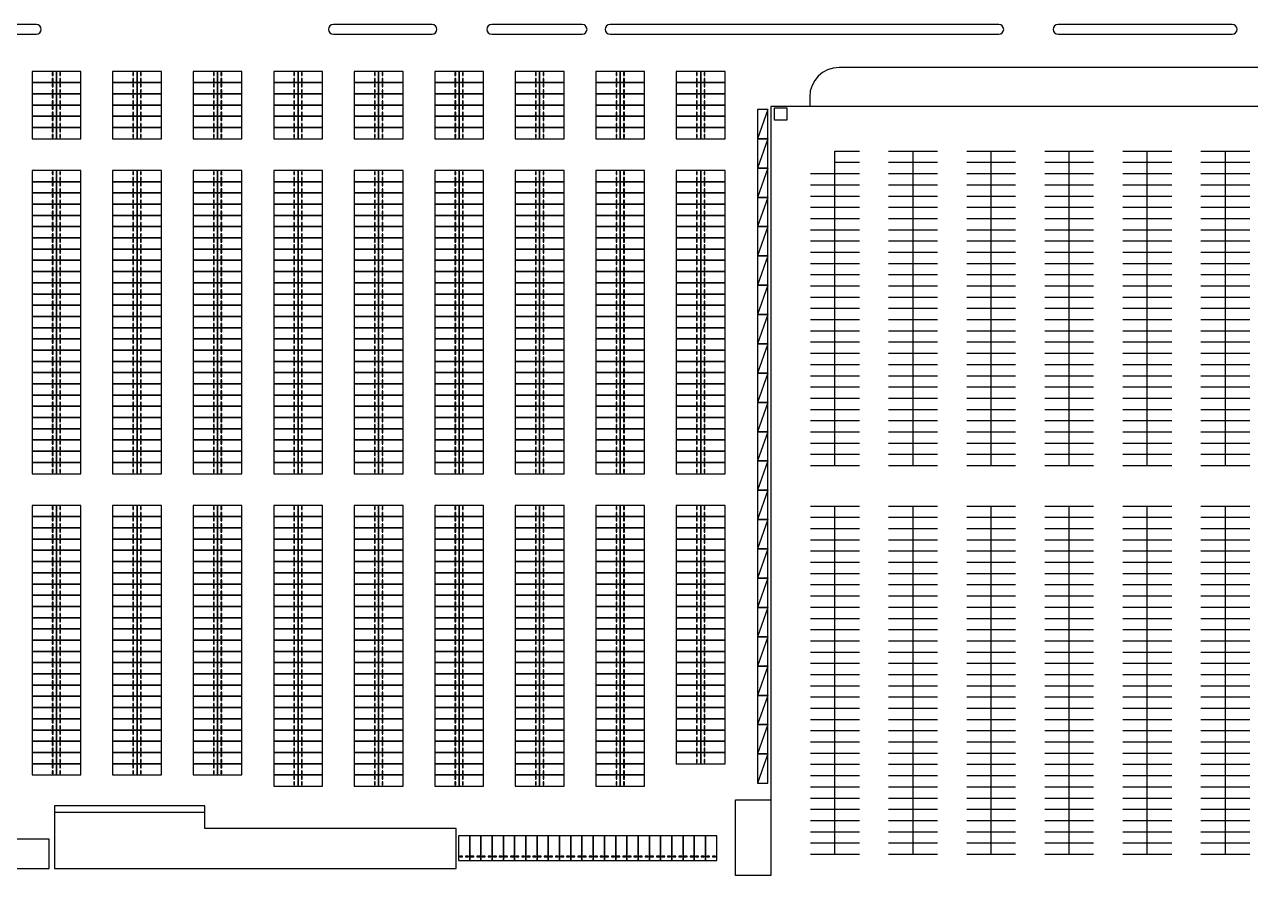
# Model space of a CAD drawing. Header units: millimetres. Extents: x -17369 to 294000, y -718917 to 220315.
# Drawn here: x 275716 to 279222, y 186395 to 188828 of the extents above; entities that cross this region are included whole.
import ezdxf
from ezdxf.xclip import XClip

# ---------------------------------------------------------------- set-up
doc = ezdxf.new("R2010")
doc.units = ezdxf.units.MM
doc.header["$LTSCALE"] = 350
doc.header["$XCLIPFRAME"] = 2
for name, color, linetype in [('xref key map$0$CTR', 8, 'Continuous'), ('xref key map$0$L-BLDG', 9, 'Continuous'), ('xref key map$0$L-건물', 8, 'Continuous'), ('xref key map$0$PARK', 8, 'Continuous')]:
    doc.layers.add(name, color=color, linetype=linetype)

# ---------------------------------------------------------------- blocks, each defined once
blk = doc.blocks.new('xref key map$0$주차구획2300x5000')
at = {"layer": 'xref key map$0$PARK'}
blk.add_lwpolyline([(0, 0), (2300, 0), (2300, 5000), (0, 5000)], close=True, dxfattribs=at)
at = {"layer": 'xref key map$0$PARK', "color": 8}
for points in [[(250, 700), (850, 700), (850, 850), (250, 850)], [(1450, 700), (2050, 700), (2050, 850), (1450, 850)]]:
    blk.add_lwpolyline(points, close=True, dxfattribs=at)
blk = doc.blocks.new('xref key map$0$주차구획2100x6000')
at = {"layer": 'xref key map$0$PARK', "color": 8}
blk.add_line((2100, 6000), (0, 0), dxfattribs=at)
at = {"layer": 'xref key map$0$PARK'}
blk.add_lwpolyline([(0, 0), (2100, 0), (2100, 6000), (0, 6000)], close=True, dxfattribs=at)
blk = doc.blocks.new('xref key map')
at = {"layer": 'xref key map$0$CTR'}
for p, q in [((1912541, 856086), (1737200, 856086)), ((1731200, 850086), (1731200, 848086)), ((1912541, 848086), (1723209, 848086)), ((1723209, 848086), (1723209, 706077))]:
    blk.add_line(p, q, dxfattribs=at)
for points in [[(1572752, 862886, 1), (1572752, 864886), (1513532, 864886, 1), (1513532, 862886)], [(1653820, 862886, 1), (1653820, 864886), (1633612, 864886, 1), (1633612, 862886)], [(1684573, 862886, 1), (1684573, 864886), (1666036, 864886, 1), (1666036, 862886)], [(1769944, 862886, 1), (1769944, 864886), (1690293, 864886, 1), (1690293, 862886)], [(1817759, 862886, 1), (1817759, 864886), (1782072, 864886, 1), (1782072, 862886)]]:
    blk.add_lwpolyline(points, format="xyb", close=True, dxfattribs=at)
blk.add_arc((1737200, 850086), 6000, 90, 180, dxfattribs=at)
at = {"layer": 'xref key map$0$L-BLDG'}
for p, q in [((1576493, 704824), (1576493, 692020)), ((1607253, 703505), (1576493, 703505)), ((1607253, 700230), (1607253, 704824)), ((1658738, 700185), (1607253, 700230)), ((1658738, 692020), (1658738, 700185)), ((1576493, 692020), (1658738, 692020))]:
    blk.add_line(p, q, dxfattribs=at)
for points in [[(1576493, 704824), (1576493, 692020), (1658738, 692020), (1658738, 700185), (1607253, 700230), (1607253, 704824)], [(1558958, 692020), (1575358, 692020), (1575358, 698020), (1558958, 698020)]]:
    blk.add_lwpolyline(points, close=True, dxfattribs=at)
at = {"layer": 'xref key map$0$L-건물'}
for points in [[(1726513, 845307), (1724013, 845307), (1724013, 847808), (1726513, 847808)], [(1723209, 690595), (1715969, 690595), (1715969, 706077), (1723209, 706077)]]:
    blk.add_lwpolyline(points, close=True, dxfattribs=at)
at = {"layer": 'xref key map$0$PARK'}
for p, q in [((1736366, 774560), (1736366, 838960)), ((1736366, 838960), (1741366, 838960)), ((1736366, 836660), (1741366, 836660)), ((1747366, 838960), (1757366, 838960)), ((1747366, 836660), (1757366, 836660)), ((1752366, 774560), (1752366, 838960)), ((1763366, 838960), (1773366, 838960)), ((1763366, 836660), (1773366, 836660)), ((1768366, 774560), (1768366, 838960)), ((1779366, 838960), (1789366, 838960)), ((1779366, 836660), (1789366, 836660)), ((1784366, 774560), (1784366, 838960)), ((1795366, 838960), (1805366, 838960)), ((1795366, 836660), (1805366, 836660)), ((1800366, 774560), (1800366, 838960)), ((1811366, 838960), (1821366, 838960)), ((1811366, 836660), (1821366, 836660)), ((1816366, 774560), (1816366, 838960)), ((1731366, 834360), (1741366, 834360)), ((1747366, 834360), (1757366, 834360)), ((1763366, 834360), (1773366, 834360)), ((1779366, 834360), (1789366, 834360)), ((1795366, 834360), (1805366, 834360)), ((1811366, 834360), (1821366, 834360)), ((1731366, 832060), (1741366, 832060)), ((1747366, 832060), (1757366, 832060)), ((1763366, 832060), (1773366, 832060)), ((1779366, 832060), (1789366, 832060)), ((1795366, 832060), (1805366, 832060)), ((1811366, 832060), (1821366, 832060)), ((1731366, 829760), (1741366, 829760)), ((1747366, 829760), (1757366, 829760)), ((1763366, 829760), (1773366, 829760)), ((1779366, 829760), (1789366, 829760)), ((1795366, 829760), (1805366, 829760)), ((1811366, 829760), (1821366, 829760)), ((1731366, 827460), (1741366, 827460)), ((1747366, 827460), (1757366, 827460)), ((1763366, 827460), (1773366, 827460)), ((1779366, 827460), (1789366, 827460)), ((1795366, 827460), (1805366, 827460)), ((1811366, 827460), (1821366, 827460)), ((1731366, 825160), (1741366, 825160)), ((1747366, 825160), (1757366, 825160)), ((1763366, 825160), (1773366, 825160)), ((1779366, 825160), (1789366, 825160)), ((1795366, 825160), (1805366, 825160)), ((1811366, 825160), (1821366, 825160)), ((1731366, 822860), (1741366, 822860)), ((1747366, 822860), (1757366, 822860)), ((1763366, 822860), (1773366, 822860)), ((1779366, 822860), (1789366, 822860)), ((1795366, 822860), (1805366, 822860)), ((1811366, 822860), (1821366, 822860)), ((1731366, 820560), (1741366, 820560)), ((1747366, 820560), (1757366, 820560)), ((1763366, 820560), (1773366, 820560)), ((1779366, 820560), (1789366, 820560)), ((1795366, 820560), (1805366, 820560)), ((1811366, 820560), (1821366, 820560)), ((1731366, 818260), (1741366, 818260)), ((1747366, 818260), (1757366, 818260)), ((1763366, 818260), (1773366, 818260)), ((1779366, 818260), (1789366, 818260)), ((1795366, 818260), (1805366, 818260)), ((1811366, 818260), (1821366, 818260)), ((1731366, 815960), (1741366, 815960)), ((1747366, 815960), (1757366, 815960)), ((1763366, 815960), (1773366, 815960)), ((1779366, 815960), (1789366, 815960)), ((1795366, 815960), (1805366, 815960)), ((1811366, 815960), (1821366, 815960)), ((1731366, 813660), (1741366, 813660)), ((1731366, 811360), (1741366, 811360)), ((1747366, 813660), (1757366, 813660)), ((1747366, 811360), (1757366, 811360)), ((1763366, 813660), (1773366, 813660)), ((1763366, 811360), (1773366, 811360)), ((1779366, 813660), (1789366, 813660)), ((1779366, 811360), (1789366, 811360)), ((1795366, 813660), (1805366, 813660)), ((1795366, 811360), (1805366, 811360)), ((1811366, 813660), (1821366, 813660)), ((1811366, 811360), (1821366, 811360)), ((1731366, 809060), (1741366, 809060)), ((1747366, 809060), (1757366, 809060)), ((1763366, 809060), (1773366, 809060)), ((1779366, 809060), (1789366, 809060)), ((1795366, 809060), (1805366, 809060)), ((1811366, 809060), (1821366, 809060)), ((1731366, 806760), (1741366, 806760)), ((1747366, 806760), (1757366, 806760)), ((1763366, 806760), (1773366, 806760)), ((1779366, 806760), (1789366, 806760)), ((1795366, 806760), (1805366, 806760)), ((1811366, 806760), (1821366, 806760)), ((1731366, 804460), (1741366, 804460)), ((1747366, 804460), (1757366, 804460)), ((1763366, 804460), (1773366, 804460)), ((1779366, 804460), (1789366, 804460)), ((1795366, 804460), (1805366, 804460)), ((1811366, 804460), (1821366, 804460)), ((1731366, 802160), (1741366, 802160)), ((1747366, 802160), (1757366, 802160)), ((1763366, 802160), (1773366, 802160)), ((1779366, 802160), (1789366, 802160)), ((1795366, 802160), (1805366, 802160)), ((1811366, 802160), (1821366, 802160)), ((1731366, 799860), (1741366, 799860)), ((1747366, 799860), (1757366, 799860)), ((1763366, 799860), (1773366, 799860)), ((1779366, 799860), (1789366, 799860)), ((1795366, 799860), (1805366, 799860)), ((1811366, 799860), (1821366, 799860)), ((1731366, 797560), (1741366, 797560)), ((1747366, 797560), (1757366, 797560)), ((1763366, 797560), (1773366, 797560)), ((1779366, 797560), (1789366, 797560)), ((1795366, 797560), (1805366, 797560)), ((1811366, 797560), (1821366, 797560)), ((1731366, 795260), (1741366, 795260)), ((1747366, 795260), (1757366, 795260)), ((1763366, 795260), (1773366, 795260)), ((1779366, 795260), (1789366, 795260)), ((1795366, 795260), (1805366, 795260)), ((1811366, 795260), (1821366, 795260)), ((1731366, 792960), (1741366, 792960)), ((1747366, 792960), (1757366, 792960)), ((1763366, 792960), (1773366, 792960)), ((1779366, 792960), (1789366, 792960)), ((1795366, 792960), (1805366, 792960)), ((1811366, 792960), (1821366, 792960)), ((1731366, 790660), (1741366, 790660)), ((1747366, 790660), (1757366, 790660)), ((1763366, 790660), (1773366, 790660)), ((1779366, 790660), (1789366, 790660)), ((1795366, 790660), (1805366, 790660)), ((1811366, 790660), (1821366, 790660)), ((1731366, 788360), (1741366, 788360)), ((1747366, 788360), (1757366, 788360)), ((1763366, 788360), (1773366, 788360)), ((1779366, 788360), (1789366, 788360)), ((1795366, 788360), (1805366, 788360)), ((1811366, 788360), (1821366, 788360)), ((1731366, 786060), (1741366, 786060)), ((1731366, 783760), (1741366, 783760)), ((1747366, 786060), (1757366, 786060)), ((1747366, 783760), (1757366, 783760)), ((1763366, 786060), (1773366, 786060)), ((1763366, 783760), (1773366, 783760)), ((1779366, 786060), (1789366, 786060)), ((1779366, 783760), (1789366, 783760)), ((1795366, 786060), (1805366, 786060)), ((1795366, 783760), (1805366, 783760)), ((1811366, 786060), (1821366, 786060)), ((1811366, 783760), (1821366, 783760)), ((1731366, 781460), (1741366, 781460)), ((1747366, 781460), (1757366, 781460)), ((1763366, 781460), (1773366, 781460)), ((1779366, 781460), (1789366, 781460)), ((1795366, 781460), (1805366, 781460)), ((1811366, 781460), (1821366, 781460)), ((1731366, 779160), (1741366, 779160)), ((1747366, 779160), (1757366, 779160)), ((1763366, 779160), (1773366, 779160)), ((1779366, 779160), (1789366, 779160)), ((1795366, 779160), (1805366, 779160)), ((1811366, 779160), (1821366, 779160)), ((1731366, 776860), (1741366, 776860)), ((1747366, 776860), (1757366, 776860)), ((1763366, 776860), (1773366, 776860)), ((1779366, 776860), (1789366, 776860)), ((1795366, 776860), (1805366, 776860)), ((1811366, 776860), (1821366, 776860)), ((1731366, 774560), (1741366, 774560)), ((1747366, 774560), (1757366, 774560)), ((1763366, 774560), (1773366, 774560)), ((1779366, 774560), (1789366, 774560)), ((1795366, 774560), (1805366, 774560)), ((1811366, 774560), (1821366, 774560)), ((1731366, 766260), (1741366, 766260)), ((1736366, 694960), (1736366, 766260)), ((1747366, 766260), (1757366, 766260)), ((1752366, 694960), (1752366, 766260)), ((1763366, 766260), (1773366, 766260)), ((1768366, 694960), (1768366, 766260)), ((1779366, 766260), (1789366, 766260)), ((1784366, 694960), (1784366, 766260)), ((1795366, 766260), (1805366, 766260)), ((1800366, 694960), (1800366, 766260)), ((1811366, 766260), (1821366, 766260)), ((1816366, 694960), (1816366, 766260)), ((1731366, 763960), (1741366, 763960)), ((1747366, 763960), (1757366, 763960)), ((1763366, 763960), (1773366, 763960)), ((1779366, 763960), (1789366, 763960)), ((1795366, 763960), (1805366, 763960)), ((1811366, 763960), (1821366, 763960)), ((1731366, 761660), (1741366, 761660)), ((1747366, 761660), (1757366, 761660)), ((1763366, 761660), (1773366, 761660)), ((1779366, 761660), (1789366, 761660)), ((1795366, 761660), (1805366, 761660)), ((1811366, 761660), (1821366, 761660)), ((1731366, 759360), (1741366, 759360)), ((1747366, 759360), (1757366, 759360)), ((1763366, 759360), (1773366, 759360)), ((1779366, 759360), (1789366, 759360)), ((1795366, 759360), (1805366, 759360)), ((1811366, 759360), (1821366, 759360)), ((1731366, 757060), (1741366, 757060)), ((1747366, 757060), (1757366, 757060)), ((1763366, 757060), (1773366, 757060)), ((1779366, 757060), (1789366, 757060)), ((1795366, 757060), (1805366, 757060)), ((1811366, 757060), (1821366, 757060)), ((1731366, 754760), (1741366, 754760)), ((1747366, 754760), (1757366, 754760)), ((1763366, 754760), (1773366, 754760)), ((1779366, 754760), (1789366, 754760)), ((1795366, 754760), (1805366, 754760)), ((1811366, 754760), (1821366, 754760)), ((1731366, 752460), (1741366, 752460)), ((1747366, 752460), (1757366, 752460)), ((1763366, 752460), (1773366, 752460)), ((1779366, 752460), (1789366, 752460)), ((1795366, 752460), (1805366, 752460)), ((1811366, 752460), (1821366, 752460)), ((1731366, 750160), (1741366, 750160)), ((1747366, 750160), (1757366, 750160)), ((1763366, 750160), (1773366, 750160)), ((1779366, 750160), (1789366, 750160)), ((1795366, 750160), (1805366, 750160)), ((1811366, 750160), (1821366, 750160)), ((1731366, 747860), (1741366, 747860)), ((1747366, 747860), (1757366, 747860)), ((1763366, 747860), (1773366, 747860)), ((1779366, 747860), (1789366, 747860)), ((1795366, 747860), (1805366, 747860)), ((1811366, 747860), (1821366, 747860)), ((1731366, 745560), (1741366, 745560)), ((1747366, 745560), (1757366, 745560)), ((1763366, 745560), (1773366, 745560)), ((1779366, 745560), (1789366, 745560)), ((1795366, 745560), (1805366, 745560)), ((1811366, 745560), (1821366, 745560)), ((1731366, 743260), (1741366, 743260)), ((1747366, 743260), (1757366, 743260)), ((1763366, 743260), (1773366, 743260)), ((1779366, 743260), (1789366, 743260)), ((1795366, 743260), (1805366, 743260)), ((1811366, 743260), (1821366, 743260)), ((1731366, 740960), (1741366, 740960)), ((1731366, 738660), (1741366, 738660)), ((1747366, 740960), (1757366, 740960)), ((1747366, 738660), (1757366, 738660)), ((1763366, 740960), (1773366, 740960)), ((1763366, 738660), (1773366, 738660)), ((1779366, 740960), (1789366, 740960)), ((1779366, 738660), (1789366, 738660)), ((1795366, 740960), (1805366, 740960)), ((1795366, 738660), (1805366, 738660)), ((1811366, 740960), (1821366, 740960)), ((1811366, 738660), (1821366, 738660)), ((1731366, 736360), (1741366, 736360)), ((1747366, 736360), (1757366, 736360)), ((1763366, 736360), (1773366, 736360)), ((1779366, 736360), (1789366, 736360)), ((1795366, 736360), (1805366, 736360)), ((1811366, 736360), (1821366, 736360)), ((1731366, 734060), (1741366, 734060)), ((1747366, 734060), (1757366, 734060)), ((1763366, 734060), (1773366, 734060)), ((1779366, 734060), (1789366, 734060)), ((1795366, 734060), (1805366, 734060)), ((1811366, 734060), (1821366, 734060)), ((1731366, 731760), (1741366, 731760)), ((1747366, 731760), (1757366, 731760)), ((1763366, 731760), (1773366, 731760)), ((1779366, 731760), (1789366, 731760)), ((1795366, 731760), (1805366, 731760)), ((1811366, 731760), (1821366, 731760)), ((1731366, 729460), (1741366, 729460)), ((1747366, 729460), (1757366, 729460)), ((1763366, 729460), (1773366, 729460)), ((1779366, 729460), (1789366, 729460)), ((1795366, 729460), (1805366, 729460)), ((1811366, 729460), (1821366, 729460)), ((1731366, 727160), (1741366, 727160)), ((1747366, 727160), (1757366, 727160)), ((1763366, 727160), (1773366, 727160)), ((1779366, 727160), (1789366, 727160)), ((1795366, 727160), (1805366, 727160)), ((1811366, 727160), (1821366, 727160)), ((1731366, 724860), (1741366, 724860)), ((1747366, 724860), (1757366, 724860)), ((1763366, 724860), (1773366, 724860)), ((1779366, 724860), (1789366, 724860)), ((1795366, 724860), (1805366, 724860)), ((1811366, 724860), (1821366, 724860)), ((1731366, 722560), (1741366, 722560)), ((1747366, 722560), (1757366, 722560)), ((1763366, 722560), (1773366, 722560)), ((1779366, 722560), (1789366, 722560)), ((1795366, 722560), (1805366, 722560)), ((1811366, 722560), (1821366, 722560)), ((1731366, 720260), (1741366, 720260)), ((1747366, 720260), (1757366, 720260)), ((1763366, 720260), (1773366, 720260)), ((1779366, 720260), (1789366, 720260)), ((1795366, 720260), (1805366, 720260)), ((1811366, 720260), (1821366, 720260)), ((1731366, 717960), (1741366, 717960)), ((1747366, 717960), (1757366, 717960)), ((1763366, 717960), (1773366, 717960)), ((1779366, 717960), (1789366, 717960)), ((1795366, 717960), (1805366, 717960)), ((1811366, 717960), (1821366, 717960)), ((1731366, 715660), (1741366, 715660)), ((1747366, 715660), (1757366, 715660)), ((1763366, 715660), (1773366, 715660)), ((1779366, 715660), (1789366, 715660)), ((1795366, 715660), (1805366, 715660)), ((1811366, 715660), (1821366, 715660)), ((1731366, 713360), (1741366, 713360)), ((1731366, 711060), (1741366, 711060)), ((1747366, 713360), (1757366, 713360)), ((1747366, 711060), (1757366, 711060)), ((1763366, 713360), (1773366, 713360)), ((1763366, 711060), (1773366, 711060)), ((1779366, 713360), (1789366, 713360)), ((1779366, 711060), (1789366, 711060)), ((1795366, 713360), (1805366, 713360)), ((1795366, 711060), (1805366, 711060)), ((1811366, 713360), (1821366, 713360)), ((1811366, 711060), (1821366, 711060)), ((1731366, 708760), (1741366, 708760)), ((1747366, 708760), (1757366, 708760)), ((1763366, 708760), (1773366, 708760)), ((1779366, 708760), (1789366, 708760)), ((1795366, 708760), (1805366, 708760)), ((1811366, 708760), (1821366, 708760)), ((1731366, 706460), (1741366, 706460)), ((1747366, 706460), (1757366, 706460)), ((1763366, 706460), (1773366, 706460)), ((1779366, 706460), (1789366, 706460)), ((1795366, 706460), (1805366, 706460)), ((1811366, 706460), (1821366, 706460)), ((1731366, 704160), (1741366, 704160)), ((1747366, 704160), (1757366, 704160)), ((1763366, 704160), (1773366, 704160)), ((1779366, 704160), (1789366, 704160)), ((1795366, 704160), (1805366, 704160)), ((1811366, 704160), (1821366, 704160)), ((1731366, 701860), (1741366, 701860)), ((1747366, 701860), (1757366, 701860)), ((1763366, 701860), (1773366, 701860)), ((1779366, 701860), (1789366, 701860)), ((1795366, 701860), (1805366, 701860)), ((1811366, 701860), (1821366, 701860)), ((1731366, 699560), (1741366, 699560)), ((1747366, 699560), (1757366, 699560)), ((1763366, 699560), (1773366, 699560)), ((1779366, 699560), (1789366, 699560)), ((1795366, 699560), (1805366, 699560)), ((1811366, 699560), (1821366, 699560)), ((1731366, 697260), (1741366, 697260)), ((1747366, 697260), (1757366, 697260)), ((1763366, 697260), (1773366, 697260)), ((1779366, 697260), (1789366, 697260)), ((1795366, 697260), (1805366, 697260)), ((1811366, 697260), (1821366, 697260)), ((1731366, 694960), (1741366, 694960)), ((1747366, 694960), (1757366, 694960)), ((1763366, 694960), (1773366, 694960)), ((1779366, 694960), (1789366, 694960)), ((1795366, 694960), (1805366, 694960)), ((1811366, 694960), (1821366, 694960))]:
    blk.add_line(p, q, dxfattribs=at)
for p, rotation in [((1576866, 852989), 90), ((1576866, 855289), 270), ((1593366, 852989), 90), ((1593366, 855289), 270), ((1609866, 852989), 90), ((1609866, 855289), 270), ((1626366, 852989), 90), ((1626366, 855289), 270), ((1642866, 852989), 90), ((1642866, 855289), 270), ((1659366, 852989), 90), ((1659366, 855289), 270), ((1675866, 852989), 90), ((1675866, 855289), 270), ((1692366, 852989), 90), ((1692366, 855289), 270), ((1708866, 852989), 90), ((1708866, 855289), 270), ((1576866, 850689), 90), ((1576866, 852989), 270), ((1593366, 850689), 90), ((1593366, 852989), 270), ((1609866, 850689), 90), ((1609866, 852989), 270), ((1626366, 850689), 90), ((1626366, 852989), 270), ((1642866, 850689), 90), ((1642866, 852989), 270), ((1659366, 850689), 90), ((1659366, 852989), 270), ((1675866, 850689), 90), ((1675866, 852989), 270), ((1692366, 850689), 90), ((1692366, 852989), 270), ((1708866, 850689), 90), ((1708866, 852989), 270), ((1576866, 848389), 90), ((1576866, 850689), 270), ((1593366, 848389), 90), ((1593366, 850689), 270), ((1609866, 848389), 90), ((1609866, 850689), 270), ((1626366, 848389), 90), ((1626366, 850689), 270), ((1642866, 848389), 90), ((1642866, 850689), 270), ((1659366, 848389), 90), ((1659366, 850689), 270), ((1675866, 848389), 90), ((1675866, 850689), 270), ((1692366, 848389), 90), ((1692366, 850689), 270), ((1708866, 848389), 90), ((1708866, 850689), 270), ((1576866, 846089), 90), ((1576866, 848389), 270), ((1593366, 846089), 90), ((1593366, 848389), 270), ((1609866, 846089), 90), ((1609866, 848389), 270), ((1626366, 846089), 90), ((1626366, 848389), 270), ((1642866, 846089), 90), ((1642866, 848389), 270), ((1659366, 846089), 90), ((1659366, 848389), 270), ((1675866, 846089), 90), ((1675866, 848389), 270), ((1692366, 846089), 90), ((1692366, 848389), 270), ((1708866, 846089), 90), ((1708866, 848389), 270), ((1576866, 843789), 90), ((1576866, 846089), 270), ((1593366, 843789), 90), ((1593366, 846089), 270), ((1609866, 843789), 90), ((1609866, 846089), 270), ((1626366, 843789), 90), ((1626366, 846089), 270), ((1642866, 843789), 90), ((1642866, 846089), 270), ((1659366, 843789), 90), ((1659366, 846089), 270), ((1675866, 843789), 90), ((1675866, 846089), 270), ((1692366, 843789), 90), ((1692366, 846089), 270), ((1708866, 843789), 90), ((1708866, 846089), 270), ((1576866, 841489), 90), ((1576866, 843789), 270), ((1593366, 841489), 90), ((1593366, 843789), 270), ((1609866, 841489), 90), ((1609866, 843789), 270), ((1626366, 841489), 90), ((1626366, 843789), 270), ((1642866, 841489), 90), ((1642866, 843789), 270), ((1659366, 841489), 90), ((1659366, 843789), 270), ((1675866, 841489), 90), ((1675866, 843789), 270), ((1692366, 841489), 90), ((1692366, 843789), 270), ((1708866, 841489), 90), ((1708866, 843789), 270), ((1576866, 832689), 90), ((1576866, 834989), 270), ((1593366, 832689), 90), ((1593366, 834989), 270), ((1609866, 832689), 90), ((1609866, 834989), 270), ((1626366, 832689), 90), ((1626366, 834989), 270), ((1642866, 832689), 90), ((1642866, 834989), 270), ((1659366, 832689), 90), ((1659366, 834989), 270), ((1675866, 832689), 90), ((1675866, 834989), 270), ((1692366, 832689), 90), ((1692366, 834989), 270), ((1708866, 832689), 90), ((1708866, 834989), 270), ((1576866, 830389), 90), ((1576866, 832689), 270), ((1593366, 830389), 90), ((1593366, 832689), 270), ((1609866, 830389), 90), ((1609866, 832689), 270), ((1626366, 830389), 90), ((1626366, 832689), 270), ((1642866, 830389), 90), ((1642866, 832689), 270), ((1659366, 830389), 90), ((1659366, 832689), 270), ((1675866, 830389), 90), ((1675866, 832689), 270), ((1692366, 830389), 90), ((1692366, 832689), 270), ((1708866, 830389), 90), ((1708866, 832689), 270), ((1576866, 828089), 90), ((1576866, 830389), 270), ((1593366, 828089), 90), ((1593366, 830389), 270), ((1609866, 828089), 90), ((1609866, 830389), 270), ((1626366, 828089), 90), ((1626366, 830389), 270), ((1642866, 828089), 90), ((1642866, 830389), 270), ((1659366, 828089), 90), ((1659366, 830389), 270), ((1675866, 828089), 90), ((1675866, 830389), 270), ((1692366, 828089), 90), ((1692366, 830389), 270), ((1708866, 828089), 90), ((1708866, 830389), 270), ((1576866, 825789), 90), ((1576866, 828089), 270), ((1593366, 825789), 90), ((1593366, 828089), 270), ((1609866, 825789), 90), ((1609866, 828089), 270), ((1626366, 825789), 90), ((1626366, 828089), 270), ((1642866, 825789), 90), ((1642866, 828089), 270), ((1659366, 825789), 90), ((1659366, 828089), 270), ((1675866, 825789), 90), ((1675866, 828089), 270), ((1692366, 825789), 90), ((1692366, 828089), 270), ((1708866, 825789), 90), ((1708866, 828089), 270), ((1576866, 823489), 90), ((1576866, 825789), 270), ((1593366, 823489), 90), ((1593366, 825789), 270), ((1609866, 823489), 90), ((1609866, 825789), 270), ((1626366, 823489), 90), ((1626366, 825789), 270), ((1642866, 823489), 90), ((1642866, 825789), 270), ((1659366, 823489), 90), ((1659366, 825789), 270), ((1675866, 823489), 90), ((1675866, 825789), 270), ((1692366, 823489), 90), ((1692366, 825789), 270), ((1708866, 823489), 90), ((1708866, 825789), 270), ((1576866, 821189), 90), ((1576866, 823489), 270), ((1593366, 821189), 90), ((1593366, 823489), 270), ((1609866, 821189), 90), ((1609866, 823489), 270), ((1626366, 821189), 90), ((1626366, 823489), 270), ((1642866, 821189), 90), ((1642866, 823489), 270), ((1659366, 821189), 90), ((1659366, 823489), 270), ((1675866, 821189), 90), ((1675866, 823489), 270), ((1692366, 821189), 90), ((1692366, 823489), 270), ((1708866, 821189), 90), ((1708866, 823489), 270), ((1576866, 818889), 90), ((1576866, 816589), 90), ((1576866, 821189), 270), ((1576866, 818889), 270), ((1593366, 818889), 90), ((1593366, 816589), 90), ((1593366, 821189), 270), ((1593366, 818889), 270), ((1609866, 818889), 90), ((1609866, 816589), 90), ((1609866, 821189), 270), ((1609866, 818889), 270), ((1626366, 818889), 90), ((1626366, 816589), 90), ((1626366, 821189), 270), ((1626366, 818889), 270), ((1642866, 818889), 90), ((1642866, 816589), 90), ((1642866, 821189), 270), ((1642866, 818889), 270), ((1659366, 818889), 90), ((1659366, 816589), 90), ((1659366, 821189), 270), ((1659366, 818889), 270), ((1675866, 818889), 90), ((1675866, 816589), 90), ((1675866, 821189), 270), ((1675866, 818889), 270), ((1692366, 818889), 90), ((1692366, 816589), 90), ((1692366, 821189), 270), ((1692366, 818889), 270), ((1708866, 818889), 90), ((1708866, 816589), 90), ((1708866, 821189), 270), ((1708866, 818889), 270), ((1576866, 814289), 90), ((1576866, 816589), 270), ((1593366, 814289), 90), ((1593366, 816589), 270), ((1609866, 814289), 90), ((1609866, 816589), 270), ((1626366, 814289), 90), ((1626366, 816589), 270), ((1642866, 814289), 90), ((1642866, 816589), 270), ((1659366, 814289), 90), ((1659366, 816589), 270), ((1675866, 814289), 90), ((1675866, 816589), 270), ((1692366, 814289), 90), ((1692366, 816589), 270), ((1708866, 814289), 90), ((1708866, 816589), 270), ((1576866, 811989), 90), ((1576866, 814289), 270), ((1593366, 811989), 90), ((1593366, 814289), 270), ((1609866, 811989), 90), ((1609866, 814289), 270), ((1626366, 811989), 90), ((1626366, 814289), 270), ((1642866, 811989), 90), ((1642866, 814289), 270), ((1659366, 811989), 90), ((1659366, 814289), 270), ((1675866, 811989), 90), ((1675866, 814289), 270), ((1692366, 811989), 90), ((1692366, 814289), 270), ((1708866, 811989), 90), ((1708866, 814289), 270), ((1576866, 809689), 90), ((1576866, 811989), 270), ((1593366, 809689), 90), ((1593366, 811989), 270), ((1609866, 809689), 90), ((1609866, 811989), 270), ((1626366, 809689), 90), ((1626366, 811989), 270), ((1642866, 809689), 90), ((1642866, 811989), 270), ((1659366, 809689), 90), ((1659366, 811989), 270), ((1675866, 809689), 90), ((1675866, 811989), 270), ((1692366, 809689), 90), ((1692366, 811989), 270), ((1708866, 809689), 90), ((1708866, 811989), 270), ((1576866, 807389), 90), ((1576866, 809689), 270), ((1593366, 807389), 90), ((1593366, 809689), 270), ((1609866, 807389), 90), ((1609866, 809689), 270), ((1626366, 807389), 90), ((1626366, 809689), 270), ((1642866, 807389), 90), ((1642866, 809689), 270), ((1659366, 807389), 90), ((1659366, 809689), 270), ((1675866, 807389), 90), ((1675866, 809689), 270), ((1692366, 807389), 90), ((1692366, 809689), 270), ((1708866, 807389), 90), ((1708866, 809689), 270), ((1576866, 805089), 90), ((1576866, 807389), 270), ((1593366, 805089), 90), ((1593366, 807389), 270), ((1609866, 805089), 90), ((1609866, 807389), 270), ((1626366, 805089), 90), ((1626366, 807389), 270), ((1642866, 805089), 90), ((1642866, 807389), 270), ((1659366, 805089), 90), ((1659366, 807389), 270), ((1675866, 805089), 90), ((1675866, 807389), 270), ((1692366, 805089), 90), ((1692366, 807389), 270), ((1708866, 805089), 90), ((1708866, 807389), 270), ((1576866, 802789), 90), ((1576866, 805089), 270), ((1593366, 802789), 90), ((1593366, 805089), 270), ((1609866, 802789), 90), ((1609866, 805089), 270), ((1626366, 802789), 90), ((1626366, 805089), 270), ((1642866, 802789), 90), ((1642866, 805089), 270), ((1659366, 802789), 90), ((1659366, 805089), 270), ((1675866, 802789), 90), ((1675866, 805089), 270), ((1692366, 802789), 90), ((1692366, 805089), 270), ((1708866, 802789), 90), ((1708866, 805089), 270), ((1576866, 800489), 90), ((1576866, 802789), 270), ((1593366, 800489), 90), ((1593366, 802789), 270), ((1609866, 800489), 90), ((1609866, 802789), 270), ((1626366, 800489), 90), ((1626366, 802789), 270), ((1642866, 800489), 90), ((1642866, 802789), 270), ((1659366, 800489), 90), ((1659366, 802789), 270), ((1675866, 800489), 90), ((1675866, 802789), 270), ((1692366, 800489), 90), ((1692366, 802789), 270), ((1708866, 800489), 90), ((1708866, 802789), 270), ((1576866, 798189), 90), ((1576866, 800489), 270), ((1593366, 798189), 90), ((1593366, 800489), 270), ((1609866, 798189), 90), ((1609866, 800489), 270), ((1626366, 798189), 90), ((1626366, 800489), 270), ((1642866, 798189), 90), ((1642866, 800489), 270), ((1659366, 798189), 90), ((1659366, 800489), 270), ((1675866, 798189), 90), ((1675866, 800489), 270), ((1692366, 798189), 90), ((1692366, 800489), 270), ((1708866, 798189), 90), ((1708866, 800489), 270), ((1576866, 795889), 90), ((1576866, 798189), 270), ((1593366, 795889), 90), ((1593366, 798189), 270), ((1609866, 795889), 90), ((1609866, 798189), 270), ((1626366, 795889), 90), ((1626366, 798189), 270), ((1642866, 795889), 90), ((1642866, 798189), 270), ((1659366, 795889), 90), ((1659366, 798189), 270), ((1675866, 795889), 90), ((1675866, 798189), 270), ((1692366, 795889), 90), ((1692366, 798189), 270), ((1708866, 795889), 90), ((1708866, 798189), 270), ((1576866, 793589), 90), ((1576866, 795889), 270), ((1593366, 793589), 90), ((1593366, 795889), 270), ((1609866, 793589), 90), ((1609866, 795889), 270), ((1626366, 793589), 90), ((1626366, 795889), 270), ((1642866, 793589), 90), ((1642866, 795889), 270), ((1659366, 793589), 90), ((1659366, 795889), 270), ((1675866, 793589), 90), ((1675866, 795889), 270), ((1692366, 793589), 90), ((1692366, 795889), 270), ((1708866, 793589), 90), ((1708866, 795889), 270), ((1576866, 791289), 90), ((1576866, 788989), 90), ((1576866, 793589), 270), ((1576866, 791289), 270), ((1593366, 791289), 90), ((1593366, 788989), 90), ((1593366, 793589), 270), ((1593366, 791289), 270), ((1609866, 791289), 90), ((1609866, 788989), 90), ((1609866, 793589), 270), ((1609866, 791289), 270), ((1626366, 791289), 90), ((1626366, 788989), 90), ((1626366, 793589), 270), ((1626366, 791289), 270), ((1642866, 791289), 90), ((1642866, 788989), 90), ((1642866, 793589), 270), ((1642866, 791289), 270), ((1659366, 791289), 90), ((1659366, 788989), 90), ((1659366, 793589), 270), ((1659366, 791289), 270), ((1675866, 791289), 90), ((1675866, 788989), 90), ((1675866, 793589), 270), ((1675866, 791289), 270), ((1692366, 791289), 90), ((1692366, 788989), 90), ((1692366, 793589), 270), ((1692366, 791289), 270), ((1708866, 791289), 90), ((1708866, 788989), 90), ((1708866, 793589), 270), ((1708866, 791289), 270), ((1576866, 786689), 90), ((1576866, 788989), 270), ((1593366, 786689), 90), ((1593366, 788989), 270), ((1609866, 786689), 90), ((1609866, 788989), 270), ((1626366, 786689), 90), ((1626366, 788989), 270), ((1642866, 786689), 90), ((1642866, 788989), 270), ((1659366, 786689), 90), ((1659366, 788989), 270), ((1675866, 786689), 90), ((1675866, 788989), 270), ((1692366, 786689), 90), ((1692366, 788989), 270), ((1708866, 786689), 90), ((1708866, 788989), 270), ((1576866, 784389), 90), ((1576866, 786689), 270), ((1593366, 784389), 90), ((1593366, 786689), 270), ((1609866, 784389), 90), ((1609866, 786689), 270), ((1626366, 784389), 90), ((1626366, 786689), 270), ((1642866, 784389), 90), ((1642866, 786689), 270), ((1659366, 784389), 90), ((1659366, 786689), 270), ((1675866, 784389), 90), ((1675866, 786689), 270), ((1692366, 784389), 90), ((1692366, 786689), 270), ((1708866, 784389), 90), ((1708866, 786689), 270), ((1576866, 782089), 90), ((1576866, 784389), 270), ((1593366, 782089), 90), ((1593366, 784389), 270), ((1609866, 782089), 90), ((1609866, 784389), 270), ((1626366, 782089), 90), ((1626366, 784389), 270), ((1642866, 782089), 90), ((1642866, 784389), 270), ((1659366, 782089), 90), ((1659366, 784389), 270), ((1675866, 782089), 90), ((1675866, 784389), 270), ((1692366, 782089), 90), ((1692366, 784389), 270), ((1708866, 782089), 90), ((1708866, 784389), 270), ((1576866, 779789), 90), ((1576866, 782089), 270), ((1593366, 779789), 90), ((1593366, 782089), 270), ((1609866, 779789), 90), ((1609866, 782089), 270), ((1626366, 779789), 90), ((1626366, 782089), 270), ((1642866, 779789), 90), ((1642866, 782089), 270), ((1659366, 779789), 90), ((1659366, 782089), 270), ((1675866, 779789), 90), ((1675866, 782089), 270), ((1692366, 779789), 90), ((1692366, 782089), 270), ((1708866, 779789), 90), ((1708866, 782089), 270), ((1576866, 777489), 90), ((1576866, 779789), 270), ((1593366, 777489), 90), ((1593366, 779789), 270), ((1609866, 777489), 90), ((1609866, 779789), 270), ((1626366, 777489), 90), ((1626366, 779789), 270), ((1642866, 777489), 90), ((1642866, 779789), 270), ((1659366, 777489), 90), ((1659366, 779789), 270), ((1675866, 777489), 90), ((1675866, 779789), 270), ((1692366, 777489), 90), ((1692366, 779789), 270), ((1708866, 777489), 90), ((1708866, 779789), 270), ((1576866, 775189), 90), ((1576866, 777489), 270), ((1593366, 775189), 90), ((1593366, 777489), 270), ((1609866, 775189), 90), ((1609866, 777489), 270), ((1626366, 775189), 90), ((1626366, 777489), 270), ((1642866, 775189), 90), ((1642866, 777489), 270), ((1659366, 775189), 90), ((1659366, 777489), 270), ((1675866, 775189), 90), ((1675866, 777489), 270), ((1692366, 775189), 90), ((1692366, 777489), 270), ((1708866, 775189), 90), ((1708866, 777489), 270), ((1576866, 772889), 90), ((1576866, 775189), 270), ((1593366, 772889), 90), ((1593366, 775189), 270), ((1609866, 772889), 90), ((1609866, 775189), 270), ((1626366, 772889), 90), ((1626366, 775189), 270), ((1642866, 772889), 90), ((1642866, 775189), 270), ((1659366, 772889), 90), ((1659366, 775189), 270), ((1675866, 772889), 90), ((1675866, 775189), 270), ((1692366, 772889), 90), ((1692366, 775189), 270), ((1708866, 772889), 90), ((1708866, 775189), 270), ((1576866, 764089), 90), ((1576866, 766389), 270), ((1593366, 764089), 90), ((1593366, 766389), 270), ((1609866, 764089), 90), ((1609866, 766389), 270), ((1626366, 764089), 90), ((1626366, 766389), 270), ((1642866, 764089), 90), ((1642866, 766389), 270), ((1659366, 764089), 90), ((1659366, 766389), 270), ((1675866, 764089), 90), ((1675866, 766389), 270), ((1692366, 764089), 90), ((1692366, 766389), 270), ((1708866, 764089), 90), ((1708866, 766389), 270), ((1576866, 761789), 90), ((1576866, 764089), 270), ((1593366, 761789), 90), ((1593366, 764089), 270), ((1609866, 761789), 90), ((1609866, 764089), 270), ((1626366, 761789), 90), ((1626366, 764089), 270), ((1642866, 761789), 90), ((1642866, 764089), 270), ((1659366, 761789), 90), ((1659366, 764089), 270), ((1675866, 761789), 90), ((1675866, 764089), 270), ((1692366, 761789), 90), ((1692366, 764089), 270), ((1708866, 761789), 90), ((1708866, 764089), 270), ((1576866, 759489), 90), ((1576866, 761789), 270), ((1593366, 759489), 90), ((1593366, 761789), 270), ((1609866, 759489), 90), ((1609866, 761789), 270), ((1626366, 759489), 90), ((1626366, 761789), 270), ((1642866, 759489), 90), ((1642866, 761789), 270), ((1659366, 759489), 90), ((1659366, 761789), 270), ((1675866, 759489), 90), ((1675866, 761789), 270), ((1692366, 759489), 90), ((1692366, 761789), 270), ((1708866, 759489), 90), ((1708866, 761789), 270), ((1576866, 757189), 90), ((1576866, 759489), 270), ((1593366, 757189), 90), ((1593366, 759489), 270), ((1609866, 757189), 90), ((1609866, 759489), 270), ((1626366, 757189), 90), ((1626366, 759489), 270), ((1642866, 757189), 90), ((1642866, 759489), 270), ((1659366, 757189), 90), ((1659366, 759489), 270), ((1675866, 757189), 90), ((1675866, 759489), 270), ((1692366, 757189), 90), ((1692366, 759489), 270), ((1708866, 757189), 90), ((1708866, 759489), 270), ((1576866, 754889), 90), ((1576866, 757189), 270), ((1593366, 754889), 90), ((1593366, 757189), 270), ((1609866, 754889), 90), ((1609866, 757189), 270), ((1626366, 754889), 90), ((1626366, 757189), 270), ((1642866, 754889), 90), ((1642866, 757189), 270), ((1659366, 754889), 90), ((1659366, 757189), 270), ((1675866, 754889), 90), ((1675866, 757189), 270), ((1692366, 754889), 90), ((1692366, 757189), 270), ((1708866, 754889), 90), ((1708866, 757189), 270), ((1576866, 752589), 90), ((1576866, 754889), 270), ((1593366, 752589), 90), ((1593366, 754889), 270), ((1609866, 752589), 90), ((1609866, 754889), 270), ((1626366, 752589), 90), ((1626366, 754889), 270), ((1642866, 752589), 90), ((1642866, 754889), 270), ((1659366, 752589), 90), ((1659366, 754889), 270), ((1675866, 752589), 90), ((1675866, 754889), 270), ((1692366, 752589), 90), ((1692366, 754889), 270), ((1708866, 752589), 90), ((1708866, 754889), 270), ((1576866, 750289), 90), ((1576866, 752589), 270), ((1593366, 750289), 90), ((1593366, 752589), 270), ((1609866, 750289), 90), ((1609866, 752589), 270), ((1626366, 750289), 90), ((1626366, 752589), 270), ((1642866, 750289), 90), ((1642866, 752589), 270), ((1659366, 750289), 90), ((1659366, 752589), 270), ((1675866, 750289), 90), ((1675866, 752589), 270), ((1692366, 750289), 90), ((1692366, 752589), 270), ((1708866, 750289), 90), ((1708866, 752589), 270), ((1576866, 747989), 90), ((1576866, 750289), 270), ((1593366, 747989), 90), ((1593366, 750289), 270), ((1609866, 747989), 90), ((1609866, 750289), 270), ((1626366, 747989), 90), ((1626366, 750289), 270), ((1642866, 747989), 90), ((1642866, 750289), 270), ((1659366, 747989), 90), ((1659366, 750289), 270), ((1675866, 747989), 90), ((1675866, 750289), 270), ((1692366, 747989), 90), ((1692366, 750289), 270), ((1708866, 747989), 90), ((1708866, 750289), 270), ((1576866, 745689), 90), ((1576866, 747989), 270), ((1593366, 745689), 90), ((1593366, 747989), 270), ((1609866, 745689), 90), ((1609866, 747989), 270), ((1626366, 745689), 90), ((1626366, 747989), 270), ((1642866, 745689), 90), ((1642866, 747989), 270), ((1659366, 745689), 90), ((1659366, 747989), 270), ((1675866, 745689), 90), ((1675866, 747989), 270), ((1692366, 745689), 90), ((1692366, 747989), 270), ((1708866, 745689), 90), ((1708866, 747989), 270), ((1576866, 743389), 90), ((1576866, 745689), 270), ((1593366, 743389), 90), ((1593366, 745689), 270), ((1609866, 743389), 90), ((1609866, 745689), 270), ((1626366, 743389), 90), ((1626366, 745689), 270), ((1642866, 743389), 90), ((1642866, 745689), 270), ((1659366, 743389), 90), ((1659366, 745689), 270), ((1675866, 743389), 90), ((1675866, 745689), 270), ((1692366, 743389), 90), ((1692366, 745689), 270), ((1708866, 743389), 90), ((1708866, 745689), 270), ((1576866, 741089), 90), ((1576866, 738789), 90), ((1576866, 743389), 270), ((1576866, 741089), 270), ((1593366, 741089), 90), ((1593366, 738789), 90), ((1593366, 743389), 270), ((1593366, 741089), 270), ((1609866, 741089), 90), ((1609866, 738789), 90), ((1609866, 743389), 270), ((1609866, 741089), 270), ((1626366, 741089), 90), ((1626366, 738789), 90), ((1626366, 743389), 270), ((1626366, 741089), 270), ((1642866, 741089), 90), ((1642866, 738789), 90), ((1642866, 743389), 270), ((1642866, 741089), 270), ((1659366, 741089), 90), ((1659366, 738789), 90), ((1659366, 743389), 270), ((1659366, 741089), 270), ((1675866, 741089), 90), ((1675866, 738789), 90), ((1675866, 743389), 270), ((1675866, 741089), 270), ((1692366, 741089), 90), ((1692366, 738789), 90), ((1692366, 743389), 270), ((1692366, 741089), 270), ((1708866, 741089), 90), ((1708866, 738789), 90), ((1708866, 743389), 270), ((1708866, 741089), 270), ((1576866, 736489), 90), ((1576866, 738789), 270), ((1593366, 736489), 90), ((1593366, 738789), 270), ((1609866, 736489), 90), ((1609866, 738789), 270), ((1626366, 736489), 90), ((1626366, 738789), 270), ((1642866, 736489), 90), ((1642866, 738789), 270), ((1659366, 736489), 90), ((1659366, 738789), 270), ((1675866, 736489), 90), ((1675866, 738789), 270), ((1692366, 736489), 90), ((1692366, 738789), 270), ((1708866, 736489), 90), ((1708866, 738789), 270), ((1576866, 734189), 90), ((1576866, 736489), 270), ((1593366, 734189), 90), ((1593366, 736489), 270), ((1609866, 734189), 90), ((1609866, 736489), 270), ((1626366, 734189), 90), ((1626366, 736489), 270), ((1642866, 734189), 90), ((1642866, 736489), 270), ((1659366, 734189), 90), ((1659366, 736489), 270), ((1675866, 734189), 90), ((1675866, 736489), 270), ((1692366, 734189), 90), ((1692366, 736489), 270), ((1708866, 734189), 90), ((1708866, 736489), 270), ((1576866, 731889), 90), ((1576866, 734189), 270), ((1593366, 731889), 90), ((1593366, 734189), 270), ((1609866, 731889), 90), ((1609866, 734189), 270), ((1626366, 731889), 90), ((1626366, 734189), 270), ((1642866, 731889), 90), ((1642866, 734189), 270), ((1659366, 731889), 90), ((1659366, 734189), 270), ((1675866, 731889), 90), ((1675866, 734189), 270), ((1692366, 731889), 90), ((1692366, 734189), 270), ((1708866, 731889), 90), ((1708866, 734189), 270), ((1576866, 729589), 90), ((1576866, 731889), 270), ((1593366, 729589), 90), ((1593366, 731889), 270), ((1609866, 729589), 90), ((1609866, 731889), 270), ((1626366, 729589), 90), ((1626366, 731889), 270), ((1642866, 729589), 90), ((1642866, 731889), 270), ((1659366, 729589), 90), ((1659366, 731889), 270), ((1675866, 729589), 90), ((1675866, 731889), 270), ((1692366, 729589), 90), ((1692366, 731889), 270), ((1708866, 729589), 90), ((1708866, 731889), 270), ((1576866, 727289), 90), ((1576866, 729589), 270), ((1593366, 727289), 90), ((1593366, 729589), 270), ((1609866, 727289), 90), ((1609866, 729589), 270), ((1626366, 727289), 90), ((1626366, 729589), 270), ((1642866, 727289), 90), ((1642866, 729589), 270), ((1659366, 727289), 90), ((1659366, 729589), 270), ((1675866, 727289), 90), ((1675866, 729589), 270), ((1692366, 727289), 90), ((1692366, 729589), 270), ((1708866, 727289), 90), ((1708866, 729589), 270), ((1576866, 724989), 90), ((1576866, 727289), 270), ((1593366, 724989), 90), ((1593366, 727289), 270), ((1609866, 724989), 90), ((1609866, 727289), 270), ((1626366, 724989), 90), ((1626366, 727289), 270), ((1642866, 724989), 90), ((1642866, 727289), 270), ((1659366, 724989), 90), ((1659366, 727289), 270), ((1675866, 724989), 90), ((1675866, 727289), 270), ((1692366, 724989), 90), ((1692366, 727289), 270), ((1708866, 724989), 90), ((1708866, 727289), 270), ((1576866, 722689), 90), ((1576866, 724989), 270), ((1593366, 722689), 90), ((1593366, 724989), 270), ((1609866, 722689), 90), ((1609866, 724989), 270), ((1626366, 722689), 90), ((1626366, 724989), 270), ((1642866, 722689), 90), ((1642866, 724989), 270), ((1659366, 722689), 90), ((1659366, 724989), 270), ((1675866, 722689), 90), ((1675866, 724989), 270), ((1692366, 722689), 90), ((1692366, 724989), 270), ((1708866, 722689), 90), ((1708866, 724989), 270), ((1576866, 720389), 90), ((1576866, 722689), 270), ((1593366, 720389), 90), ((1593366, 722689), 270), ((1609866, 720389), 90), ((1609866, 722689), 270), ((1626366, 720389), 90), ((1626366, 722689), 270), ((1642866, 720389), 90), ((1642866, 722689), 270), ((1659366, 720389), 90), ((1659366, 722689), 270), ((1675866, 720389), 90), ((1675866, 722689), 270), ((1692366, 720389), 90), ((1692366, 722689), 270), ((1708866, 720389), 90), ((1708866, 722689), 270), ((1576866, 718089), 90), ((1576866, 720389), 270), ((1593366, 718089), 90), ((1593366, 720389), 270), ((1609866, 718089), 90), ((1609866, 720389), 270), ((1626366, 718089), 90), ((1626366, 720389), 270), ((1642866, 718089), 90), ((1642866, 720389), 270), ((1659366, 718089), 90), ((1659366, 720389), 270), ((1675866, 718089), 90), ((1675866, 720389), 270), ((1692366, 718089), 90), ((1692366, 720389), 270), ((1708866, 718089), 90), ((1708866, 720389), 270), ((1576866, 715789), 90), ((1576866, 718089), 270), ((1593366, 715789), 90), ((1593366, 718089), 270), ((1609866, 715789), 90), ((1609866, 718089), 270), ((1626366, 715789), 90), ((1626366, 718089), 270), ((1642866, 715789), 90), ((1642866, 718089), 270), ((1659366, 715789), 90), ((1659366, 718089), 270), ((1675866, 715789), 90), ((1675866, 718089), 270), ((1692366, 715789), 90), ((1692366, 718089), 270), ((1708866, 715789), 90), ((1708866, 718089), 270), ((1576866, 713489), 90), ((1576866, 711189), 90), ((1576866, 715789), 270), ((1576866, 713489), 270), ((1593366, 713489), 90), ((1593366, 711189), 90), ((1593366, 715789), 270), ((1593366, 713489), 270), ((1609866, 713489), 90), ((1609866, 711189), 90), ((1609866, 715789), 270), ((1609866, 713489), 270), ((1626366, 713489), 90), ((1626366, 711189), 90), ((1626366, 715789), 270), ((1626366, 713489), 270), ((1642866, 713489), 90), ((1642866, 711189), 90), ((1642866, 715789), 270), ((1642866, 713489), 270), ((1659366, 713489), 90), ((1659366, 711189), 90), ((1659366, 715789), 270), ((1659366, 713489), 270), ((1675866, 713489), 90), ((1675866, 711189), 90), ((1675866, 715789), 270), ((1675866, 713489), 270), ((1692366, 713489), 90), ((1692366, 711189), 90), ((1692366, 715789), 270), ((1692366, 713489), 270), ((1708866, 713489), 90), ((1708866, 715789), 270), ((1626366, 708889), 90), ((1626366, 711189), 270), ((1642866, 708889), 90), ((1642866, 711189), 270), ((1659366, 708889), 90), ((1659366, 711189), 270), ((1675866, 708889), 90), ((1675866, 711189), 270), ((1692366, 708889), 90), ((1692366, 711189), 270)]:
    blk.add_blockref('xref key map$0$주차구획2300x5000', p, dxfattribs=dict(at, rotation=rotation))
for name, p in [('xref key map$0$주차구획2100x6000', (1720498, 841489)), ('xref key map$0$주차구획2100x6000', (1720498, 835489)), ('xref key map$0$주차구획2100x6000', (1720498, 829489)), ('xref key map$0$주차구획2100x6000', (1720498, 823489)), ('xref key map$0$주차구획2100x6000', (1720498, 817489)), ('xref key map$0$주차구획2100x6000', (1720498, 811489)), ('xref key map$0$주차구획2100x6000', (1720498, 805489)), ('xref key map$0$주차구획2100x6000', (1720498, 799489)), ('xref key map$0$주차구획2100x6000', (1720498, 793489)), ('xref key map$0$주차구획2100x6000', (1720498, 787489)), ('xref key map$0$주차구획2100x6000', (1720498, 781489)), ('xref key map$0$주차구획2100x6000', (1720498, 775489)), ('xref key map$0$주차구획2100x6000', (1720498, 769489)), ('xref key map$0$주차구획2100x6000', (1720498, 763489)), ('xref key map$0$주차구획2100x6000', (1720498, 757489)), ('xref key map$0$주차구획2100x6000', (1720498, 751489)), ('xref key map$0$주차구획2100x6000', (1720498, 745489)), ('xref key map$0$주차구획2100x6000', (1720498, 739489)), ('xref key map$0$주차구획2100x6000', (1720498, 733489)), ('xref key map$0$주차구획2100x6000', (1720498, 727489)), ('xref key map$0$주차구획2100x6000', (1720498, 721489)), ('xref key map$0$주차구획2100x6000', (1720498, 715489)), ('xref key map$0$주차구획2100x6000', (1720498, 709489)), ('xref key map$0$주차구획2300x5000', (1659238, 693685)), ('xref key map$0$주차구획2300x5000', (1661538, 693685)), ('xref key map$0$주차구획2300x5000', (1663838, 693685)), ('xref key map$0$주차구획2300x5000', (1666138, 693685)), ('xref key map$0$주차구획2300x5000', (1668438, 693685)), ('xref key map$0$주차구획2300x5000', (1670738, 693685)), ('xref key map$0$주차구획2300x5000', (1673038, 693685)), ('xref key map$0$주차구획2300x5000', (1675338, 693685)), ('xref key map$0$주차구획2300x5000', (1677638, 693685)), ('xref key map$0$주차구획2300x5000', (1679938, 693685)), ('xref key map$0$주차구획2300x5000', (1682238, 693685)), ('xref key map$0$주차구획2300x5000', (1684538, 693685)), ('xref key map$0$주차구획2300x5000', (1686838, 693685)), ('xref key map$0$주차구획2300x5000', (1689138, 693685)), ('xref key map$0$주차구획2300x5000', (1691438, 693685)), ('xref key map$0$주차구획2300x5000', (1693738, 693685)), ('xref key map$0$주차구획2300x5000', (1696038, 693685)), ('xref key map$0$주차구획2300x5000', (1698338, 693685)), ('xref key map$0$주차구획2300x5000', (1700638, 693685)), ('xref key map$0$주차구획2300x5000', (1702938, 693685)), ('xref key map$0$주차구획2300x5000', (1705238, 693685)), ('xref key map$0$주차구획2300x5000', (1707538, 693685)), ('xref key map$0$주차구획2300x5000', (1709838, 693685))]:
    blk.add_blockref(name, p, dxfattribs=at)

msp = doc.modelspace()

# ---------------------------------------------------------------- block references
ref = msp.add_blockref('xref key map', (253797.2, 176755.9), dxfattribs=dict(xscale=0.01395821451102549, yscale=0.01395821451102549, zscale=0.01395821451102549))
XClip(ref).set_block_clipping_path([(-0.0000000075, 167165.6021255665), (2389260.125662934, 1718467.6565462798)])

doc.saveas('drawing.dxf')
